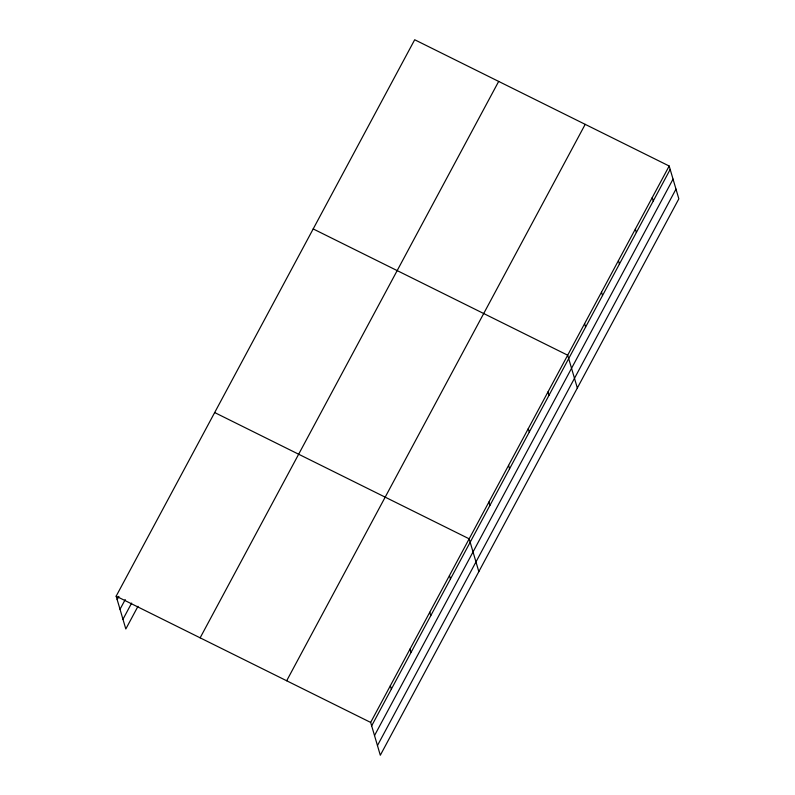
<?xml version="1.0" encoding="UTF-8"?>
<svg xmlns="http://www.w3.org/2000/svg" width="795" height="795" viewBox="0 0 795 795"><rect width="100%" height="100%" fill="white"/><g stroke="black" fill="none" stroke-linecap="round" stroke-linejoin="round"><path stroke-width="1.19" d="M137.982 606.307L125.819 628.984L116.159 596.17L414.692 39.75L669.181 166.016L678.841 198.83L380.308 755.25L370.659 722.436L669.181 166.016M117.163 599.579L118.902 596.339M120.015 609.288L125.232 599.569M122.957 619.285L131.652 603.077M200.141 637.838L498.674 81.418M286.667 680.768L585.2 124.348M371.663 725.845L670.185 169.424M374.515 735.554L673.047 179.123M377.456 745.551L675.989 189.121M313.19 228.93L567.68 355.196L577.339 388.01M214.67 412.555L469.169 538.821L478.828 571.625M116.159 596.17L370.659 722.436M652.268 197.548L653.271 200.956M635.354 229.079L636.358 232.488M618.431 260.601L619.434 264.01M601.517 292.133L602.521 295.541M584.603 323.664L585.607 327.073M547.984 391.925L548.987 395.334M528.278 428.644L529.281 432.053M508.571 465.373L509.575 468.782M488.875 502.092L489.879 505.501M449.463 575.54L450.467 578.949M429.767 612.269L430.771 615.678M410.061 648.988L411.065 652.397M390.355 685.717L391.359 689.126"/></g></svg>
